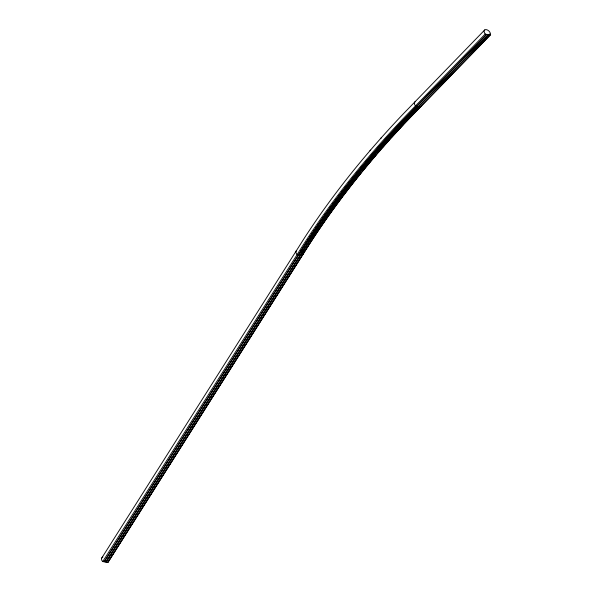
<?xml version="1.0" encoding="UTF-8"?>
<svg xmlns="http://www.w3.org/2000/svg" width="592" height="592" viewBox="0 0 592 592"><rect width="100%" height="100%" fill="white"/><g stroke="black" fill="none" stroke-linecap="round" stroke-linejoin="round"><path stroke-width="0.89" d="M420.749 106.36L420.216 107.359A1228.718 746.297 -8.7 0 0 302.371 255.359L107.936 562.4L102.749 561.564L102.224 560.994A3.826 2.686 32.3 0 1 102.882 557.094M302.986 253.509A3.826 2.686 32.3 0 1 302.986 254.264L302.371 255.367L297.191 254.53L296.666 253.961A3.826 2.686 32.3 0 1 296.666 250.416M101.765 557.99L304.325 238.139C333.207 193.606 366.774 152.225 403.352 113.805L484.722 29.933M102.749 561.564L297.191 254.53A1234.239 749.65 -8.7 0 1 415.525 105.901L485.255 34.033L489.939 35.49L490.472 34.491A3.826 2.375 44.1 0 0 486.417 29.652A3.826 2.375 44.1 0 0 484.774 33.411L485.255 34.033M105.983 561.986L300.433 255.056A1230.783 747.548 -8.7 0 1 418.463 106.812L418.551 106.745A1230.657 747.474 -8.7 0 0 300.536 254.974L105.998 562.089L300.418 254.952A1230.783 747.548 -8.7 0 1 418.448 106.715L488.296 34.98M107.566 562.341L302.001 255.3A1229.11 746.534 -8.7 0 1 419.876 107.256L490.472 34.491L489.414 34.158L488.134 35.476M302.986 254.264L107.936 562.4M380.693 138.424L381.115 137.943M370.03 150.627L370.451 150.139M297.191 254.53L298.642 254.767A1232.699 748.71 -8.7 0 1 416.835 106.308L486.668 34.477M486.654 34.373L416.82 106.212A1232.699 748.71 -8.7 0 0 298.62 254.664L104.199 561.801L298.738 254.686A1232.574 748.636 -8.7 0 1 416.923 106.242M418.463 106.812L488.282 34.876M489.939 35.49L420.216 107.359L415.525 105.901L415.044 105.28A3.826 2.375 44.1 0 1 415.577 101.528M489.414 34.158L489.606 35.387M418.551 106.745L418.566 106.849A1230.657 747.474 -8.7 0 0 300.551 255.071M298.642 254.767L298.76 254.782A1232.574 748.636 -8.7 0 1 416.946 106.345M302.978 254.264A1227.867 745.779 -8.7 0 1 342.05 197.195M343.153 195.737A1227.867 745.779 -8.7 0 1 361.09 172.827M362.755 170.777A1227.867 745.779 -8.7 0 1 373.515 157.857M374.669 156.503A1227.867 745.779 -8.7 0 1 376.408 154.475M378.155 152.447A1227.867 745.779 -8.7 0 1 380.493 149.746M382.262 147.719A1227.867 745.779 -8.7 0 1 384.63 145.025M387.013 142.339A1227.867 745.779 -8.7 0 1 388.811 140.326M391.823 136.974A1227.867 745.779 -8.7 0 1 403.492 124.29M406.615 120.975A1227.867 745.779 -8.7 0 1 417.663 109.498"/></g></svg>
